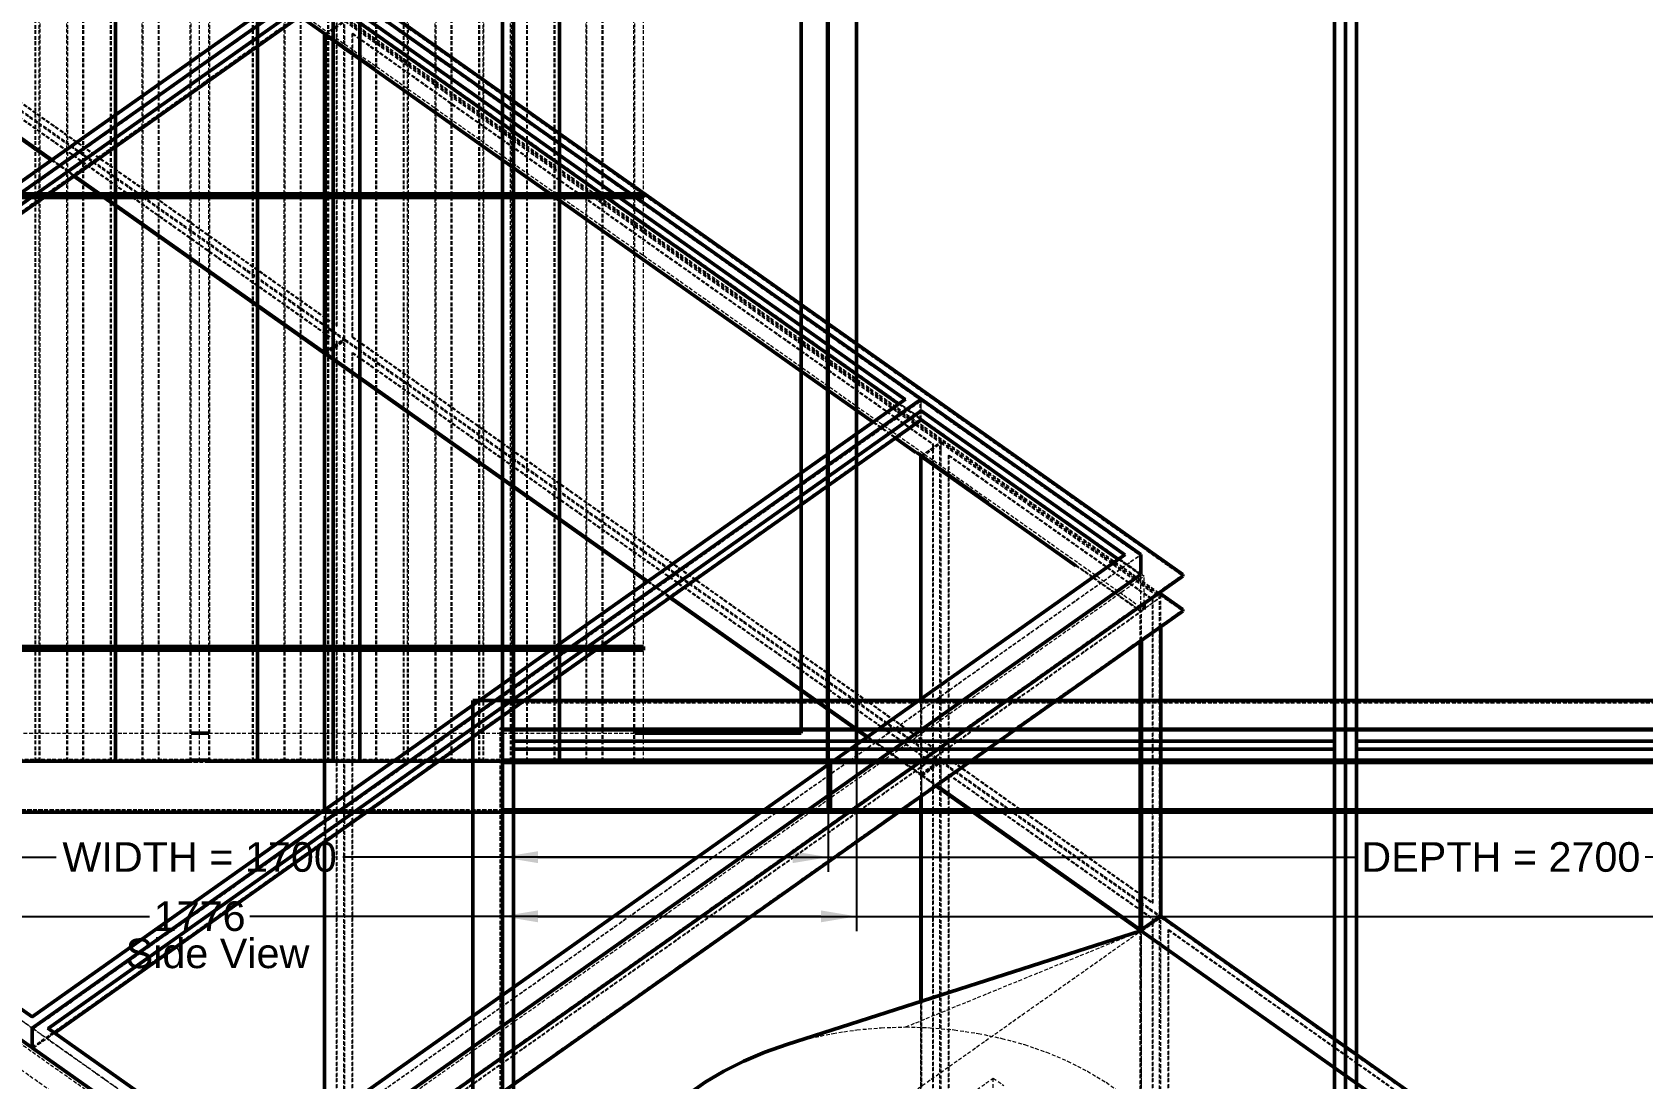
# Model space of a CAD drawing. Header units: millimetres. Extents: x -261 to 8533, y -404 to 6090.
# Drawn here: x 1407 to 3585, y 2424 to 3839 of the extents above; entities that cross this region are included whole.
import ezdxf

# ---------------------------------------------------------------- set-up
doc = ezdxf.new("R2010")
doc.units = ezdxf.units.MM
doc.linetypes.add('Hidden', pattern=[15, 5, -3, 5, -2])
for name, color, linetype, lineweight in [('Default', 7, 'Continuous', 50), ('Edges', 7, 'Hidden', 15), ('HiddenEdges', 2, 'Hidden', 15), ('HiddenSilhouettes', 2, 'Hidden', 15), ('HiddenWires', 7, 'Hidden', 15), ('Silhouettes', 7, 'Continuous', 50), ('Wires', 7, 'Hidden', 15)]:
    doc.layers.add(name, color=color, linetype=linetype, lineweight=lineweight)
doc.layers.add('Dimension', color=7, linetype='Continuous', lineweight=50, true_color=0x6495ed)
doc.styles.add('Default', font='arial.ttf')
doc.dimstyles.get("Standard").update_dxf_attribs({"dimtxt": 0.18, "dimasz": 0.18, "dimexe": 0.18, "dimexo": 0.0625, "dimgap": 0.09, "dimtad": 0, "dimtih": 1, "dimtoh": 1, "dimdec": 4, "dimzin": 0, "dimdsep": 46, "dimtxsty": 'Standard', "dimcen": 0.09, "dimadec": 0, "dimazin": 0, "dimtfac": 1, "dimtdec": 4, "dimtofl": 0, "dimtmove": 0, "dimatfit": 3, "dimfxl": 1, "dimtolj": 1, "dimtzin": 0, "dimarcsym": 0})

# ---------------------------------------------------------------- blocks, each defined once
blk = doc.blocks.new('Top')
at = {"layer": 'HiddenEdges'}
for points in [[(-1748.8, 850, 0), (-1748.8, 886.8, 0)], [(-1748.8, 886.8, 0), (-611.2, 886.8, 0)], [(-1735, 886.8, 0), (-1735, 888, 0)], [(-625, 886.8, 0), (-625, 888, 0)], [(-611.2, 850, 0), (-611.2, 886.8, 0)], [(-608.8, 850, 0), (-608.8, 886.8, 0)], [(-608.8, 886.8, 0), (528.8, 886.8, 0)], [(-595, 886.8, 0), (-595, 888, 0)], [(-1753, -853, 0), (-1753, 853, 0)], [(-1753, 853, 0), (953, 853, 0)], [(-1750, 853, 0), (1753, 853, 0)], [(-1748.8, 848.8, 0), (-611.2, 848.8, 0)], [(-1748.8, -848.8, 0), (-1748.8, 848.8, 0)], [(-611.2, -848.8, 0), (-611.2, 848.8, 0)], [(-608.8, 848.8, 0), (528.8, 848.8, 0)], [(-608.8, -848.8, 0), (-608.8, 848.8, 0)]]:
    blk.add_polyline3d(points, dxfattribs=at)
at = {"layer": 'HiddenSilhouettes'}
for points in [[(-1750, 850, 0), (-1750, 890, 0)], [(-1750, 850, 0), (-1750, 888, 0)], [(-1750, 888, 0), (-610, 888, 0)], [(-610, 850, 0), (-610, 888, 0)], [(-610, 888, 0), (530, 888, 0)], [(-1750, 851.2, 0), (-610, 851.2, 0)], [(-610, 851.2, 0), (530, 851.2, 0)]]:
    blk.add_polyline3d(points, dxfattribs=at)
at = {"layer": 'Silhouettes'}
for points in [[(-1790, 890, 0), (990, 890, 0)], [(-1790, -890, 0), (-1790, 890, 0)], [(-1750, -850, 0), (-1750, 850, 0)], [(-1750, 850, 0), (-610, 850, 0)], [(-1750, 850, 0), (895, 850, 0)], [(-610, -850, 0), (-610, 850, 0)], [(-610, 850, 0), (530, 850, 0)], [(-1735, -835, 0), (-1735, 835, 0)], [(-1735, 835, 0), (-625, 835, 0)], [(-625, -835, 0), (-625, 835, 0)], [(-595, -835, 0), (-595, 835, 0)], [(-595, 835, 0), (515, 835, 0)]]:
    blk.add_polyline3d(points, dxfattribs=at)
blk.add_polyline3d([(-1750, 890, 0)], close=True, dxfattribs=at)
blk = doc.blocks.new('Front')
at = {"layer": 'HiddenEdges'}
for points in [[(-1748.8, -1517.8, 0), (-1748.8, 869.8, 0)], [(-611.2, -1517.8, 0), (-611.2, 869.8, 0)], [(-608.8, -1517.8, 0), (-608.8, 869.8, 0)], [(-1750, -1589, 0), (-1750, -1519, 0)], [(-1748.8, -1517.8, 0), (-611.2, -1517.8, 0)], [(-608.8, -1517.8, 0), (528.8, -1517.8, 0)]]:
    blk.add_polyline3d(points, dxfattribs=at)
at = {"layer": 'HiddenSilhouettes'}
for points in [[(-1750, -1520.2, 0), (-1750, 0, 0)], [(-1750, -1520.2, 0), (-610, -1520.2, 0)], [(-610, -1520.2, 0), (-610, -1519, 0)], [(-610, -1520.2, 0), (530, -1520.2, 0)]]:
    blk.add_polyline3d(points, dxfattribs=at)
at = {"layer": 'Silhouettes'}
for points in [[(-1750, -1519, 0), (-1750, 871, 0)], [(-610, -1519, 0), (-610, 871, 0)], [(-1735, -1504, 0), (-1735, 856, 0)], [(-625, -1504, 0), (-625, 856, 0)], [(-595, -1504, 0), (-595, 856, 0)], [(-610, -1519, 0), (-610, 0, 0)], [(-1750, -1519, 0), (1790, -1519, 0)], [(-1750, -1522, 0), (-1750, -1519, 0)], [(-1750, -1522, 0), (1790, -1522, 0)], [(-1750, -1586, 0), (-1750, -1522, 0)], [(-1735, -1504, 0), (-625, -1504, 0)], [(-595, -1504, 0), (515, -1504, 0)], [(-1750, -1589, 0), (-1750, -1586, 0)], [(-1750, -1586, 0), (1790, -1586, 0)], [(-1750, -1589, 0), (1790, -1589, 0)]]:
    blk.add_polyline3d(points, dxfattribs=at)
blk = doc.blocks.new('Left')
at = {"layer": 'Edges'}
for points in [[(-215.5, -753.2, 0), (-215.5, -380.2, 0)], [(-179.5, -753.2, 0), (-179.5, -380.2, 0)], [(-77.5, -753.2, 0), (-77.5, -380.2, 0)], [(-11.5, -753.2, 0), (-11.5, -380.2, 0)], [(12.5, -753.2, 0), (12.5, -380.2, 0)], [(114.5, -753.2, 0), (114.5, -380.2, 0)], [(282.5, -753.2, 0), (282.5, -380.2, 0)], [(318.5, -753.2, 0), (318.5, -380.2, 0)], [(384.5, -753.2, 0), (384.5, -380.2, 0)], [(420.5, -753.2, 0), (420.5, -380.2, 0)], [(522.5, -753.2, 0), (522.5, -380.2, 0)], [(588.5, -753.2, 0), (588.5, -380.2, 0)], [(-215.5, -1365.2, 0), (-215.5, -758.2, 0)], [(-179.5, -1365.2, 0), (-179.5, -758.2, 0)], [(-77.5, -1365.2, 0), (-77.5, -758.2, 0)], [(-11.5, -1365.2, 0), (-11.5, -758.2, 0)], [(12.5, -1365.2, 0), (12.5, -758.2, 0)], [(114.5, -1365.2, 0), (114.5, -758.2, 0)], [(282.5, -1365.2, 0), (282.5, -758.2, 0)], [(318.5, -1365.2, 0), (318.5, -758.2, 0)], [(384.5, -1365.2, 0), (384.5, -758.2, 0)], [(420.5, -1365.2, 0), (420.5, -758.2, 0)], [(522.5, -1365.2, 0), (522.5, -758.2, 0)], [(588.5, -1365.2, 0), (588.5, -758.2, 0)], [(-215.5, -1520.2, 0), (-215.5, -1370.2, 0)], [(-179.5, -1520.2, 0), (-179.5, -1370.2, 0)], [(-77.5, -1520.2, 0), (-77.5, -1370.2, 0)], [(-11.5, -1520.2, 0), (-11.5, -1370.2, 0)], [(12.5, -1520.2, 0), (12.5, -1370.2, 0)], [(114.5, -1520.2, 0), (114.5, -1370.2, 0)], [(282.5, -1520.2, 0), (282.5, -1370.2, 0)], [(318.5, -1520.2, 0), (318.5, -1370.2, 0)], [(384.5, -1520.2, 0), (384.5, -1370.2, 0)], [(420.5, -1520.2, 0), (420.5, -1370.2, 0)], [(522.5, -1520.2, 0), (522.5, -1370.2, 0)], [(588.5, -1520.2, 0), (588.5, -1370.2, 0)]]:
    blk.add_polyline3d(points, dxfattribs=at)
at = {"layer": 'HiddenEdges'}
for points in [[(886.8, -1517.8, 0), (886.8, 869.8, 0)], [(-222.5, -1520.2, 0), (-222.5, -380.2, 0)], [(-157.7, -1520.2, 0), (-157.7, -380.2, 0)], [(-156.5, -1520.2, 0), (-156.5, -380.2, 0)], [(-120.5, -1520.2, 0), (-120.5, -380.2, 0)], [(-119.3, -1520.2, 0), (-119.3, -380.2, 0)], [(-76.3, -1520.2, 0), (-76.3, -380.2, 0)], [(-54.5, -1520.2, 0), (-54.5, -380.2, 0)], [(13.7, -1520.2, 0), (13.7, -380.2, 0)], [(136.3, -1520.2, 0), (136.3, -380.2, 0)], [(137.5, -1520.2, 0), (137.5, -380.2, 0)], [(174.7, -1520.2, 0), (174.7, -380.2, 0)], [(179.3, -1520.2, 0), (179.3, -380.2, 0)], [(239.5, -1520.2, 0), (239.5, -380.2, 0)], [(276.7, -1520.2, 0), (276.7, -380.2, 0)], [(340.3, -1520.2, 0), (340.3, -380.2, 0)], [(377.5, -1520.2, 0), (377.5, -380.2, 0)], [(383.3, -1520.2, 0), (383.3, -380.2, 0)], [(442.3, -1520.2, 0), (442.3, -380.2, 0)], [(443.5, -1520.2, 0), (443.5, -380.2, 0)], [(479.5, -1520.2, 0), (479.5, -380.2, 0)], [(523.7, -1520.2, 0), (523.7, -380.2, 0)], [(-215.5, -758.2, 0), (-215.5, -753.2, 0)], [(-179.5, -758.2, 0), (-179.5, -753.2, 0)], [(-77.5, -758.2, 0), (-77.5, -753.2, 0)], [(-11.5, -758.2, 0), (-11.5, -753.2, 0)], [(12.5, -758.2, 0), (12.5, -753.2, 0)], [(114.5, -758.2, 0), (114.5, -753.2, 0)], [(282.5, -758.2, 0), (282.5, -753.2, 0)], [(318.5, -758.2, 0), (318.5, -753.2, 0)], [(384.5, -758.2, 0), (384.5, -753.2, 0)], [(420.5, -758.2, 0), (420.5, -753.2, 0)], [(522.5, -758.2, 0), (522.5, -753.2, 0)], [(588.5, -758.2, 0), (588.5, -753.2, 0)], [(-215.5, -1370.2, 0), (-215.5, -1365.2, 0)], [(-179.5, -1370.2, 0), (-179.5, -1365.2, 0)], [(-77.5, -1370.2, 0), (-77.5, -1365.2, 0)], [(-11.5, -1370.2, 0), (-11.5, -1365.2, 0)], [(12.5, -1370.2, 0), (12.5, -1365.2, 0)], [(114.5, -1370.2, 0), (114.5, -1365.2, 0)], [(282.5, -1370.2, 0), (282.5, -1365.2, 0)], [(318.5, -1370.2, 0), (318.5, -1365.2, 0)], [(384.5, -1370.2, 0), (384.5, -1365.2, 0)], [(420.5, -1370.2, 0), (420.5, -1365.2, 0)], [(522.5, -1370.2, 0), (522.5, -1365.2, 0)], [(588.5, -1370.2, 0), (588.5, -1365.2, 0)], [(890, -1519, 0), (-890, -1519, 0)], [(890, -1522, 0), (-890, -1522, 0)], [(853, -1522, 0), (-853, -1522, 0)], [(848.8, -1517.8, 0), (-288.8, -1517.8, 0)], [(886.8, -1517.8, 0), (850, -1517.8, 0)], [(888, -1504, 0), (886.8, -1504, 0)], [(890, -1586, 0), (-890, -1586, 0)], [(890, -1589, 0), (-890, -1589, 0)], [(853, -1586, 0), (-853, -1586, 0)]]:
    blk.add_polyline3d(points, dxfattribs=at)
at = {"layer": 'HiddenSilhouettes'}
for points in [[(-221.3, -1520.2, 0), (-221.3, -380.2, 0)], [(-216.7, -1520.2, 0), (-216.7, -380.2, 0)], [(-178.3, -1520.2, 0), (-178.3, -380.2, 0)], [(-114.7, -1520.2, 0), (-114.7, -380.2, 0)], [(-55.7, -1520.2, 0), (-55.7, -380.2, 0)], [(-12.7, -1520.2, 0), (-12.7, -380.2, 0)], [(71.5, -1520.2, 0), (71.5, -380.2, 0)], [(72.7, -1520.2, 0), (72.7, -380.2, 0)], [(77.3, -1520.2, 0), (77.3, -380.2, 0)], [(115.7, -1520.2, 0), (115.7, -380.2, 0)], [(173.5, -1520.2, 0), (173.5, -380.2, 0)], [(217.7, -1520.2, 0), (217.7, -380.2, 0)], [(238.3, -1520.2, 0), (238.3, -380.2, 0)], [(275.5, -1520.2, 0), (275.5, -380.2, 0)], [(281.3, -1520.2, 0), (281.3, -380.2, 0)], [(319.7, -1520.2, 0), (319.7, -380.2, 0)], [(341.5, -1520.2, 0), (341.5, -380.2, 0)], [(378.7, -1520.2, 0), (378.7, -380.2, 0)], [(421.7, -1520.2, 0), (421.7, -380.2, 0)], [(480.7, -1520.2, 0), (480.7, -380.2, 0)], [(485.3, -1520.2, 0), (485.3, -380.2, 0)], [(544.3, -1520.2, 0), (544.3, -380.2, 0)], [(545.5, -1520.2, 0), (545.5, -380.2, 0)], [(587.3, -1520.2, 0), (587.3, -380.2, 0)], [(-113.5, -758.2, 0), (-113.5, -753.2, 0)], [(78.5, -758.2, 0), (78.5, -753.2, 0)], [(180.5, -758.2, 0), (180.5, -753.2, 0)], [(216.5, -758.2, 0), (216.5, -753.2, 0)], [(486.5, -758.2, 0), (486.5, -753.2, 0)], [(-113.5, -1370.2, 0), (-113.5, -1365.2, 0)], [(-25, -1370.2, 0), (-25, -1365.2, 0)], [(-15, -1370.2, 0), (-15, -1365.2, 0)], [(15, -1370.2, 0), (15, -1365.2, 0)], [(25, -1370.2, 0), (25, -1365.2, 0)], [(78.5, -1370.2, 0), (78.5, -1365.2, 0)], [(180.5, -1370.2, 0), (180.5, -1365.2, 0)], [(216.5, -1370.2, 0), (216.5, -1365.2, 0)], [(486.5, -1370.2, 0), (486.5, -1365.2, 0)], [(575, -1370.2, 0), (575, -1365.2, 0)], [(585, -1370.2, 0), (585, -1365.2, 0)], [(-253.2, -1482.2, 0), (-11.5, -1482.2, 0)], [(12.5, -1482.2, 0), (588.5, -1482.2, 0)], [(-587.5, -1519, 0), (-11.5, -1519, 0)], [(-222.5, -1520.2, 0), (-156.5, -1520.2, 0)], [(-221.3, -1520.2, 0), (-215.5, -1520.2, 0)], [(-179.5, -1520.2, 0), (-157.7, -1520.2, 0)], [(-120.5, -1520.2, 0), (-54.5, -1520.2, 0)], [(-119.3, -1520.2, 0), (-113.5, -1520.2, 0)], [(-77.5, -1520.2, 0), (-55.7, -1520.2, 0)], [(12.5, -1519, 0), (588.5, -1519, 0)], [(71.5, -1520.2, 0), (137.5, -1520.2, 0)], [(72.7, -1520.2, 0), (78.5, -1520.2, 0)], [(114.5, -1520.2, 0), (136.3, -1520.2, 0)], [(173.5, -1520.2, 0), (222.5, -1520.2, 0)], [(174.7, -1520.2, 0), (180.5, -1520.2, 0)], [(216.5, -1520.2, 0), (222.5, -1520.2, 0)], [(275.5, -1520.2, 0), (333.7, -1520.2, 0)], [(276.7, -1520.2, 0), (282.5, -1520.2, 0)], [(318.5, -1520.2, 0), (333.7, -1520.2, 0)], [(377.5, -1520.2, 0), (443.5, -1520.2, 0)], [(378.7, -1520.2, 0), (384.5, -1520.2, 0)], [(420.5, -1520.2, 0), (442.3, -1520.2, 0)], [(479.5, -1520.2, 0), (545.5, -1520.2, 0)], [(480.7, -1520.2, 0), (486.5, -1520.2, 0)], [(522.5, -1520.2, 0), (544.3, -1520.2, 0)], [(848.8, -1519, 0), (850, -1519, 0)]]:
    blk.add_polyline3d(points, dxfattribs=at)
at = {"layer": 'HiddenWires'}
for points in [[(-587.5, -1520.2, 0), (-11.5, -1520.2, 0)], [(12.5, -1520.2, 0), (588.5, -1520.2, 0)]]:
    blk.add_polyline3d(points, dxfattribs=at)
at = {"layer": 'Silhouettes'}
for points in [[(888, -1519, 0), (888, 871, 0)], [(848.8, -1520.2, 0), (848.8, 869.8, 0)], [(813.2, -1482.2, 0), (813.2, 834.2, 0)], [(850, -1191.8, 0), (850, 0, 0)], [(-113.5, -753.2, 0), (-113.5, -380.2, 0)], [(78.5, -753.2, 0), (78.5, -380.2, 0)], [(180.5, -753.2, 0), (180.5, -380.2, 0)], [(216.5, -753.2, 0), (216.5, -380.2, 0)], [(486.5, -753.2, 0), (486.5, -380.2, 0)], [(-600, -753.2, 0), (0, -753.2, 0)], [(-600, -758.2, 0), (0, -758.2, 0)], [(-113.5, -1365.2, 0), (-113.5, -758.2, 0)], [(0, -753.2, 0), (600, -753.2, 0)], [(0, -758.2, 0), (0, -753.2, 0)], [(0, -758.2, 0), (600, -758.2, 0)], [(78.5, -1365.2, 0), (78.5, -758.2, 0)], [(180.5, -1365.2, 0), (180.5, -758.2, 0)], [(216.5, -1365.2, 0), (216.5, -758.2, 0)], [(486.5, -1365.2, 0), (486.5, -758.2, 0)], [(600, -758.2, 0), (600, -753.2, 0)], [(850, -1520.2, 0), (850, -1191.8, 0)], [(-600, -1365.2, 0), (0, -1365.2, 0)], [(-600, -1370.2, 0), (0, -1370.2, 0)], [(-113.5, -1520.2, 0), (-113.5, -1370.2, 0)], [(0, -1365.2, 0), (600, -1365.2, 0)], [(0, -1370.2, 0), (0, -1365.2, 0)], [(0, -1370.2, 0), (600, -1370.2, 0)], [(78.5, -1520.2, 0), (78.5, -1370.2, 0)], [(180.5, -1520.2, 0), (180.5, -1370.2, 0)], [(216.5, -1520.2, 0), (216.5, -1370.2, 0)], [(486.5, -1520.2, 0), (486.5, -1370.2, 0)], [(600, -1370.2, 0), (600, -1365.2, 0)], [(-11.5, -1482.2, 0), (12.5, -1482.2, 0)], [(588.5, -1482.2, 0), (813.2, -1482.2, 0)], [(-281.5, -1520.2, 0), (-215.5, -1520.2, 0)], [(-215.5, -1520.2, 0), (-179.5, -1520.2, 0)], [(-179.5, -1520.2, 0), (-113.5, -1520.2, 0)], [(-113.5, -1520.2, 0), (-77.5, -1520.2, 0)], [(-77.5, -1520.2, 0), (-11.5, -1520.2, 0)], [(-11.5, -1519, 0), (12.5, -1519, 0)], [(12.5, -1520.2, 0), (78.5, -1520.2, 0)], [(78.5, -1520.2, 0), (114.5, -1520.2, 0)], [(114.5, -1520.2, 0), (180.5, -1520.2, 0)], [(180.5, -1520.2, 0), (216.5, -1520.2, 0)], [(216.5, -1520.2, 0), (282.5, -1520.2, 0)], [(282.5, -1520.2, 0), (318.5, -1520.2, 0)], [(318.5, -1520.2, 0), (384.5, -1520.2, 0)], [(384.5, -1520.2, 0), (420.5, -1520.2, 0)], [(420.5, -1520.2, 0), (486.5, -1520.2, 0)], [(486.5, -1520.2, 0), (522.5, -1520.2, 0)], [(522.5, -1520.2, 0), (588.5, -1520.2, 0)], [(588.5, -1519, 0), (848.8, -1519, 0)], [(848.8, -1520.2, 0), (850, -1520.2, 0)], [(850, -1519, 0), (890, -1519, 0)], [(850, -1589, 0), (850, -1519, 0)], [(853, -1586, 0), (853, -1522, 0)], [(853, -1522, 0), (890, -1522, 0)], [(890, -1522, 0), (890, -1519, 0)], [(-850, -1589, 0), (850, -1589, 0)], [(850, -1589, 0), (890, -1589, 0)], [(853, -1586, 0), (890, -1586, 0)], [(890, -1589, 0), (890, -1586, 0)]]:
    blk.add_polyline3d(points, dxfattribs=at)
for points in [[(-25, -1365.2, 0)], [(-15, -1365.2, 0)], [(15, -1365.2, 0)], [(25, -1365.2, 0)], [(575, -1365.2, 0)], [(585, -1365.2, 0)]]:
    blk.add_polyline3d(points, close=True, dxfattribs=at)
at = {"layer": 'Wires'}
for points in [[(0, -1520.2, 0), (0, -380.2, 0)], [(600, -1520.2, 0), (600, -380.2, 0)], [(-11.5, -1520.2, 0), (0, -1520.2, 0)], [(0, -1520.2, 0), (12.5, -1520.2, 0)], [(588.5, -1520.2, 0), (600, -1520.2, 0)]]:
    blk.add_polyline3d(points, dxfattribs=at)
blk = doc.blocks.new('Isometric')
at = {"layer": 'Edges'}
for points in [[(-1011.2, 1017), (169.7, 1852)], [(169.7, 1852), (954.6, 1297)], [(135, 1814.4), (169.7, 1789.8)], [(135.6, 1814.8), (169.7, 1790.7)], [(169.7, 1790.7), (911.2, 1266.3)], [(170.6, 1359.6), (170.6, 1789.2)], [(-1895, 1560.2), (70.7, 170.2)], [(169.7, 742), (169.7, 1359.3)], [(170.6, 742.6), (170.6, 1357.9)], [(975.8, 1281.2), (975.8, 1282)], [(975.8, 1282), (1251.6, 1087)], [(975.8, 1269), (975.8, 1281.2)], [(941.7, 1244.8), (975.8, 1220.7)], [(968.4, 1225.1), (975.8, 1219.8)], [(975.8, 892), (975.8, 1220.7)], [(975.8, 1219.8), (1066, 1156.1)], [(976.7, 892.6), (976.7, 1219.2)], [(70.7, 170.2), (1329.4, 1060.2)], [(637.3, 1029.6), (903.8, 841.1)], [(70.7, 159.8), (1277, 1012.8)], [(70.7, 122.8), (1329.4, 1012.8)], [(1272.8, 579.3), (1272.8, 970.7)], [(975.8, 892), (975.8, 918.8)], [(996.7, 775.4), (1271.9, 580.8)], [(976.7, 483.3), (976.7, 761.3)], [(169.7, 322), (169.7, 699)], [(170.6, 322.6), (170.6, 699.6)], [(1272.8, 578.5), (1272.8, 612.5)], [(1272.8, 578.5), (1272.8, 579.3)], [(1272.8, 579.3), (1838.5, 179.3)], [(1272.8, 578.5), (1302.8, 557.2)], [(793.9, 424.6), (824.7, 433.1), (856.4, 439.8), (888.8, 444.6), (921.6, 447.5), (954.6, 448.5)], [(954.6, 448.5), (987.6, 447.5), (1020.4, 444.6), (1052.8, 439.8), (1084.5, 433.1), (1115.3, 424.6), (1145, 414.4), (1173.4, 402.4), (1200.3, 388.8), (1225.5, 373.7), (1248.9, 357.2), (1270.3, 339.3), (1289.5, 320.3), (1306.4, 300.2), (1320.9, 279.2), (1332.9, 257.4), (1342.4, 235), (1349.1, 212.2), (1353.2, 189), (1354.6, 165.6)]]:
    blk.add_lwpolyline(points, dxfattribs=at)
for points in [[(-635.5, 1929.6, 0), (-199.3, 1621.1, 0)], [(169.7, 1790.7, 0), (169.7, 1790.7, 0)], [(169.7, 1789.8, 0), (236.9, 1742.3, 0)], [(-168.8, 1599.6, 0), (168.9, 1360.8, 0)], [(169.7, 1358.5, 0), (236.9, 1311, 0)], [(170.6, 1359.6, 0), (606.8, 1051.1, 0)], [(-205.1, 447, 0), (975.8, 1282, 0)], [(975.8, 1220.7, 0), (975.8, 1220.7, 0)], [(975.8, 1220.7, 0), (1208.2, 1056.3, 0)], [(70.7, 237, 0), (1272.8, 1087, 0)], [(1184.9, 1071.9, 0), (1207.6, 1055.9, 0)], [(-1032.4, 1017, 0), (-226.3, 447, 0)], [(954.6, 448.5, 0), (1272.8, 578.5, 0)], [(-226.3, 447, 0), (70.7, 237, 0)]]:
    blk.add_polyline3d(points, dxfattribs=at)
at = {"layer": 'HiddenEdges'}
for points in [[(-636.4, 2448), (1329.4, 1058)], [(-636.4, 2410.2), (1272.8, 1060.2)], [(-636.4, 2400.7), (1329.4, 1010.7)], [(-609.5, 1948), (194.9, 1379.2)], [(-599.8, 1950.8), (185.1, 1395.8)], [(-598.9, 1930.2), (186, 1375.2)], [(-1032.4, 1017.4), (168, 1866.2)], [(169.7, 1840.2), (975.8, 1270.2)], [(168.9, 1790.4), (194.9, 1808.8)], [(196.6, 1378.3), (196.6, 1809.7)], [(196.6, 1378), (196.6, 1807.6)], [(186, 1396.4), (186, 1806.6)], [(206.3, 1380.8), (206.3, 1791)], [(207.2, 1791.6), (992.1, 1236.6)], [(-199.3, 1621.1), (-168.8, 1599.6)], [(168.9, 1359.1), (194.9, 1377.5)], [(185.1, 1374.6), (186, 1375.2)], [(186, -293.6), (186, 1375.2)], [(196.6, -311.7), (196.6, 1378.3)], [(196.6, 1378), (1001, 809.2)], [(196.6, -312), (196.6, 1376.3)], [(206.3, 1380.8), (207.2, 1381.4)], [(169.7, 1358.5), (170.6, 1359.1)], [(170.6, -330.9), (170.6, 1359.1)], [(170.6, 1359.1), (976.7, 789.1)], [(206.3, -309.2), (206.3, 1359.6)], [(207.2, 1360.2), (992.1, 805.2)], [(-226.3, 447.4), (974.1, 1296.2)], [(975.8, 1270.2), (975.8, 1297)], [(975.8, 1281.2), (975.8, 1295)], [(911.2, 1266.3), (941.7, 1244.8)], [(975, 1220.4), (1001, 1238.8)], [(975.8, 1220.7), (1002.7, 1239.7)], [(992.1, 826.4), (992.1, 1236.6)], [(1012.4, 810.8), (1012.4, 1221)], [(1013.3, 1221.6), (1289.1, 1026.6)], [(606.8, 1051.1), (637.3, 1029.6)], [(1208.2, 1056.3), (1272.8, 1010.7)], [(1271.9, 1010.4), (1298, 1028.8)], [(1289.1, 616.4), (1289.1, 1026.6)], [(-1030.7, 1016.2), (-226.3, 447.4)], [(-1011.2, 1016.2), (-226.3, 461.2)], [(1272.8, 1009.8), (1273.6, 1010.4)], [(976.7, 789.6), (976.7, 892.6)], [(903.8, 841.1), (975, 790.8)], [(1002.7, 808.3), (1299.7, 598.3)], [(1002.7, 808), (1298, 599.2)], [(1012.4, 810.8), (1013.3, 811.4)], [(976.7, 789.6), (996.7, 775.4)], [(976.7, -900.9), (976.7, 789.1)], [(992.1, -863.6), (992.1, 805.2)], [(1012.4, -879.2), (1012.4, 789.6)], [(169.7, 699), (169.7, 742)], [(1289.1, -1073.6), (1289.1, 595.2)], [(1299.7, -1092), (1299.7, 596.3)], [(70.7, -271.5), (1272.8, 578.5)], [(1272.8, 578.5), (1273.6, 579.1)], [(1272.8, 459.4), (1272.8, 578.5)], [(1273.6, -1110.9), (1273.6, 579.1)], [(1273.6, -257.7), (1273.6, 577.9)], [(1309.4, -1089.2), (1309.4, 579.6)], [(976.7, -900.4), (976.7, 483.3)], [(-226.3, 461.2), (-226.3, 462)], [(-226.3, 421.4), (-226.3, 447.4)], [(-224.6, 446.2), (70.7, 237.4)], [(-224.6, 420.2), (70.7, 211.4)], [(1073, 306.3), (1073, 379.4)]]:
    blk.add_lwpolyline(points, dxfattribs=at)
for points in [[(-636.4, 2411, 0), (1277, 1058, 0)], [(-609.5, 1948.3, 0), (196.6, 1378.3, 0)], [(-1032.4, 1031.2, 0), (148.5, 1866.2, 0)], [(-1032.4, 991.4, 0), (168, 1840.2, 0)], [(-1032.4, 990.2, 0), (169.7, 1840.2, 0)], [(169.7, 1790.7, 0), (196.6, 1809.7, 0)], [(170.6, 1359.1, 0), (170.6, 1790.4, 0)], [(170.6, 1359.6, 0), (196.6, 1378, 0)], [(196.6, 1378.3, 0), (1002.7, 808.3, 0)], [(206.3, 1380.8, 0), (991.2, 825.8, 0)], [(-226.3, 461.2, 0), (954.6, 1296.2, 0)], [(-226.3, 421.4, 0), (974.1, 1270.2, 0)], [(975.8, 1270.2, 0), (1272.8, 1060.2, 0)], [(976.7, 789.1, 0), (976.7, 1220.4, 0)], [(991.2, 1236, 0), (992.1, 1236.6, 0)], [(1002.7, 808, 0), (1002.7, 1237.6, 0)], [(70.7, 251.2, 0), (1251.6, 1086.2, 0)], [(70.7, 237.4, 0), (1271.1, 1086.2, 0)], [(70.7, 211.4, 0), (1271.1, 1060.2, 0)], [(1207.6, 1055.9, 0), (1272.8, 1009.8, 0)], [(1272.8, 1010.7, 0), (1299.7, 1029.7, 0)], [(1288.2, 1026, 0), (1289.1, 1026.6, 0)], [(70.7, 160.7, 0), (1272.8, 1010.7, 0)], [(1272.8, 970.7, 0), (1272.8, 1010.7, 0)], [(-1030.7, 990.2, 0), (-226.3, 421.4, 0)], [(975.8, 788.5, 0), (975.8, 892, 0)], [(975.8, 789.3, 0), (975.8, 892, 0)], [(947.5, 808.5, 0), (975.8, 788.5, 0)], [(975, 789.1, 0), (1001, 807.5, 0)], [(975.8, 789.3, 0), (1002.7, 808.3, 0)], [(976.7, 789.6, 0), (1002.7, 808, 0)], [(1002.7, -882, 0), (1002.7, 806.3, 0)], [(1012.4, 810.8, 0), (1288.2, 615.8, 0)], [(976.7, 789.1, 0), (1273.6, 579.1, 0)], [(976.7, 761.3, 0), (976.7, 787.9, 0)], [(991.2, 804.6, 0), (992.1, 805.2, 0)], [(1013.3, 790.2, 0), (1289.1, 595.2, 0)], [(170.6, 699.6, 0), (170.6, 742.6, 0)], [(1271.9, 579.1, 0), (1298, 597.5, 0)], [(1288.2, 594.6, 0), (1289.1, 595.2, 0)], [(1310.3, 580.2, 0), (1854.7, 195.2, 0)], [(-205.1, 446.2, 0), (70.7, 251.2, 0)]]:
    blk.add_polyline3d(points, dxfattribs=at)
at = {"layer": 'HiddenSilhouettes'}
for points in [[(-636.4, 2365.8), (1277, 1012.8)], [(-635.5, 1929.1), (170.6, 1359.1)], [(-599.8, 1929.6), (185.1, 1374.6)], [(169.7, 1865), (974.1, 1296.2)], [(171.2, 1789.6), (196.6, 1807.6)], [(194.9, 1379.2), (194.9, 1808.8)], [(196.6, 1807.6), (1001, 1238.8)], [(169.7, 1789.8), (170.6, 1790.4)], [(170.6, 1790.4), (976.7, 1220.4)], [(185.1, 1395.8), (185.1, 1806)], [(206.3, 1791), (207.2, 1791.6)], [(-200.5, 1620.3), (-170, 1598.7)], [(-199.9, 1620.7), (-169.4, 1599.1)], [(-1842.7, 1558), (70.7, 205)], [(185.1, 1395.8), (186, 1396.4)], [(185.1, -294.2), (185.1, 1374.6)], [(196.6, 1376.3), (1001, 807.5)], [(206.3, 1359.6), (207.2, 1360.2)], [(207.2, -308.6), (207.2, 1360.2)], [(945.4, 1290.5), (974.1, 1270.2)], [(954, 1296.6), (954.6, 1296.2)], [(954.6, 1296.2), (954.6, 1297)], [(974.1, 1270.2), (974.1, 1296.2)], [(975.8, 1295), (1271.1, 1086.2)], [(910.6, 1265.9), (941.1, 1244.4)], [(975.8, 1219.8), (976.7, 1220.4)], [(976.7, 1220.4), (1273.6, 1010.4)], [(991.2, 825.8), (991.2, 1236)], [(1001, 809.2), (1001, 1238.8)], [(1002.7, 1237.6), (1298, 1028.8)], [(1012.4, 1221), (1013.3, 1221.6)], [(1012.4, 1221), (1288.2, 1026)], [(1013.3, 811.4), (1013.3, 1221.6)], [(1242.3, 1080.5), (1271.1, 1060.2)], [(1251, 1086.6), (1251.6, 1086.2)], [(1251.6, 1086.2), (1251.6, 1087)], [(1271.1, 1060.2), (1271.1, 1086.2)], [(70.7, 205), (1277, 1058)], [(605.6, 1050.3), (636.1, 1028.7)], [(606.2, 1050.7), (636.7, 1029.1)], [(1272.8, 1010.7), (1272.8, 1060.2)], [(1277, 1021), (1277, 1058)], [(1299.7, 989.7), (1299.7, 1029.7)], [(1271.9, 970.1), (1271.9, 1010.4)], [(1273.6, 971.3), (1273.6, 1010.4)], [(902.6, 840.3), (947.5, 808.5)], [(903.2, 840.7), (975.8, 789.3)], [(975, 790.8), (1001, 809.2)], [(976.7, 787.9), (1002.7, 806.3)], [(991.2, 825.8), (992.1, 826.4)], [(1001, -880.8), (1001, 807.5)], [(1002.7, 765.7), (1002.7, 808.3)], [(1013.3, 811.4), (1289.1, 616.4)], [(975.8, 789.3), (996.1, 775)], [(975.8, 788.5), (995.5, 774.6)], [(991.2, -864.2), (991.2, 804.6)], [(1012.4, 789.6), (1288.2, 594.6)], [(1013.3, -878.6), (1013.3, 790.2)], [(1288.2, -1074.2), (1288.2, 594.6)], [(1298, -1090.8), (1298, 597.5)], [(1299.7, 459.4), (1299.7, 598.3)], [(1271.9, -258.9), (1271.9, 578.2)], [(1273.6, 579.1), (1273.6, 579.9)], [(1273.6, 579.1), (1839.3, 179.1)], [(1310.3, -1088.6), (1310.3, 580.2)], [(975, -899.2), (975, 482.8)], [(975.8, -459.4), (975.8, 483.1)], [(-224.6, 420.2), (-224.6, 446.2)], [(-224.6, 420.2), (-195.8, 440.5)], [(-205.1, 446.2), (-205.1, 447)], [(-205.1, 446.2), (-204.5, 446.6)], [(1026.4, 346.4), (1073, 379.4)], [(1073, 379.4), (1087.2, 369.4)]]:
    blk.add_lwpolyline(points, dxfattribs=at)
for points in [[(-636.4, 2402.8, 0), (1297.4, 1035.4, 0)], [(-635.5, 2360.4, 0), (170.6, 1790.4, 0)], [(-609.5, 1946.3, 0), (194.9, 1377.5, 0)], [(-598.9, 1951.4, 0), (186, 1396.4, 0)], [(-1030.7, 1016.2, 0), (169.7, 1865, 0)], [(196.6, 1809.7, 0), (1002.7, 1239.7, 0)], [(206.3, 1791, 0), (991.2, 1236, 0)], [(207.2, 1381.4, 0), (207.2, 1791.6, 0)], [(168.9, 1360.8, 0), (194.9, 1379.2, 0)], [(169.7, 1359.3, 0), (196.6, 1378.3, 0)], [(170.6, 1357.9, 0), (196.6, 1376.3, 0)], [(194.9, -310.8, 0), (194.9, 1377.5, 0)], [(207.2, 1381.4, 0), (992.1, 826.4, 0)], [(206.3, 1359.6, 0), (991.2, 804.6, 0)], [(-224.6, 446.2, 0), (975.8, 1295, 0)], [(-226.3, 420.2, 0), (975.8, 1270.2, 0)], [(976.7, 1219.2, 0), (1002.7, 1237.6, 0)], [(1002.7, 1225.1, 0), (1002.7, 1239.7, 0)], [(1002.7, 1239.7, 0), (1299.7, 1029.7, 0)], [(1288.2, 615.8, 0), (1288.2, 1026, 0)], [(1298, 599.2, 0), (1298, 1028.8, 0)], [(975, 790.8, 0), (975, 891.4, 0)], [(1002.7, 806.3, 0), (1298, 597.5, 0)], [(975, 760.1, 0), (975, 789.1, 0)], [(975.8, 760.7, 0), (975.8, 789.3, 0)], [(975.8, 788.5, 0), (976.7, 789.1, 0)], [(976.7, 787.9, 0), (995.5, 774.6, 0)], [(1012.4, 789.6, 0), (1013.3, 790.2, 0)], [(168.9, 698.4, 0), (168.9, 741.4, 0)], [(1288.2, 615.8, 0), (1289.1, 616.4, 0)], [(1271.9, 580.8, 0), (1298, 599.2, 0)], [(1274.2, 578.3, 0), (1299.7, 596.3, 0)], [(1299.7, 596.3, 0), (1863.7, 197.5, 0)], [(1309.4, 579.6, 0), (1310.3, 580.2, 0)], [(1309.4, 579.6, 0), (1853.9, 194.6, 0)], [(1272.8, -258.3, 0), (1272.8, 459.4, 0)]]:
    blk.add_polyline3d(points, dxfattribs=at)
at = {"layer": 'Silhouettes'}
for points in [[(-636.4, 2450.2), (1329.4, 1060.2)], [(-1032.4, 1032), (148.5, 1867)], [(-1010.6, 1016.6), (169.7, 1851.2)], [(169.7, 1867), (975.8, 1297)], [(169.7, 1851.2), (954, 1296.6)], [(135.6, 1814.8), (236.9, 1743.2)], [(168.9, 1360.8), (168.9, 1790.4)], [(169.7, 1359.3), (169.7, 1790.7)], [(170.6, 1789.2), (171.2, 1789.6)], [(-170, 1598.7), (169.7, 1358.5)], [(-169.4, 1599.1), (169.7, 1359.3)], [(169.7, 1358.5), (169.7, 1378.2)], [(168.9, 741.4), (168.9, 1359.1)], [(169.7, 1359.3), (606.2, 1050.7)], [(170.6, 1357.9), (605.6, 1050.3)], [(-226.3, 462), (954.6, 1297)], [(975.8, 1297), (1272.8, 1087)], [(975.8, 1281.2), (1251, 1086.6)], [(975.8, 1269), (1242.3, 1080.5)], [(941.1, 1244.4), (968.4, 1225.1)], [(969.6, 1225.1), (1066, 1156.9)], [(975, 891.4), (975, 1220.4)], [(976.7, 1219.2), (1184.9, 1071.9)], [(70.7, 252), (1251.6, 1087)], [(70.7, 210.2), (1272.8, 1060.2)], [(70.7, 168), (1329.4, 1058)], [(1329.4, 1058), (1329.4, 1060.2)], [(636.1, 1028.7), (902.6, 840.3)], [(636.7, 1029.1), (903.2, 840.7)], [(1297.4, 1035.4), (1329.4, 1012.8)], [(-1011.2, 1017), (-226.3, 462)], [(70.7, 120.7), (1329.4, 1010.7)], [(1277, 1012.8), (1277, 1021)], [(1329.4, 1010.7), (1329.4, 1012.8)], [(1299.7, 598.3), (1299.7, 989.7)], [(995.5, 774.6), (1008.1, 765.7)], [(996.1, 775), (1272.8, 579.3)], [(975, 482.8), (975, 760.1)], [(1299.7, 598.3), (1865.3, 198.3)], [(793.9, 424.6), (1272.8, 578.5)], [(1271.9, 578.2), (1271.9, 579.1)], [(-226.3, 420.2), (-118.4, 343.9)], [(619.7, 320.3), (638.9, 339.3), (660.3, 357.2), (683.7, 373.7), (708.9, 388.8), (735.8, 402.4), (764.2, 414.4), (793.9, 424.6)]]:
    blk.add_lwpolyline(points, dxfattribs=at)
for points in [[(-636.4, 1929.3, 0), (-199.9, 1620.7, 0)], [(-636.4, 1928.5, 0), (-200.5, 1620.3, 0)], [(-1032.4, 1017, 0), (169.7, 1867, 0)], [(-1001.9, 1010.5, 0), (169.7, 1839, 0)], [(169.7, 1839, 0), (945.4, 1290.5, 0)], [(170.6, 1789.2, 0), (910.6, 1265.9, 0)], [(-1838.5, 1560.2, 0), (-65.2, 306.3, 0)], [(-226.3, 447, 0), (975.8, 1297, 0)], [(-204.5, 446.6, 0), (975.8, 1281.2, 0)], [(-195.8, 440.5, 0), (975.8, 1269, 0)], [(1272.8, 1060.2, 0), (1272.8, 1087, 0)], [(1271.9, 580.8, 0), (1271.9, 970.1, 0)], [(1273.6, 579.9, 0), (1273.6, 971.3, 0)], [(995.5, 774.6, 0), (1272.8, 578.5, 0)], [(975.8, 483.1, 0), (975.8, 760.7, 0)], [(168.9, 321.4, 0), (168.9, 698.4, 0)], [(1272.8, 579.3, 0), (1299.7, 598.3, 0)], [(1273.6, 577.9, 0), (1274.2, 578.3, 0)], [(1273.6, 577.9, 0), (1776.6, 222.2, 0)], [(-226.3, 420.2, 0), (-226.3, 447, 0)], [(-205.1, 447, 0), (70.7, 252, 0)]]:
    blk.add_polyline3d(points, dxfattribs=at)
blk = doc.blocks.new('*D9')
at = {"layer": 'Defpoints', "color": 0}
for p in [(2043, 2874), (4743, 2874), (4743, 2724)]:
    blk.add_point(p, dxfattribs=at)
at = {"layer": 'Dimension', "color": 0, "lineweight": -2}
for p, q in [((2043, 2864), (2043, 2704)), ((4743, 2864), (4743, 2704)), ((2091, 2724), (3197.8, 2724)), ((4695, 2724), (3588.2, 2724))]:
    blk.add_line(p, q, dxfattribs=at)
at = {"layer": 'Dimension', "color": 0}
for points in [[(2091, 2732), (2091, 2716), (2043, 2724)], [(4695, 2716), (4695, 2732), (4743, 2724)]]:
    blk.add_solid(points, dxfattribs=at)
at = {"layer": 'Dimension', "color": 0, "insert": (3393, 2724), "char_height": 40, "attachment_point": 5, "style": 'Default'}
blk.add_mtext('\\A1;DEPTH = 2700', dxfattribs=at)
blk = doc.blocks.new('*D11')
at = {"layer": 'Defpoints', "color": 0}
for p in [(2043, 2874), (5543, 2874), (5543, 2644)]:
    blk.add_point(p, dxfattribs=at)
at = {"layer": 'Dimension', "color": 0, "lineweight": -2}
for p, q in [((2043, 2864), (2043, 2624)), ((5543, 2864), (5543, 2624)), ((2091, 2644), (3723.4, 2644)), ((5495, 2644), (3862.6, 2644))]:
    blk.add_line(p, q, dxfattribs=at)
at = {"layer": 'Dimension', "color": 0}
for points in [[(2091, 2652), (2091, 2636), (2043, 2644)], [(5495, 2636), (5495, 2652), (5543, 2644)]]:
    blk.add_solid(points, dxfattribs=at)
at = {"layer": 'Dimension', "color": 0, "insert": (3793, 2644), "char_height": 40, "attachment_point": 5, "style": 'Default'}
blk.add_mtext('\\A1;3500', dxfattribs=at)
blk = doc.blocks.new('*D13')
at = {"layer": 'Defpoints', "color": 0}
for p in [(783.7, 2874), (2483.7, 2874), (2483.7, 2724)]:
    blk.add_point(p, dxfattribs=at)
at = {"layer": 'Dimension', "color": 0, "lineweight": -2}
for p, q in [((783.7, 2864), (783.7, 2704)), ((2483.7, 2864), (2483.7, 2704)), ((831.7, 2724), (1439.8, 2724)), ((2435.7, 2724), (1827.5, 2724))]:
    blk.add_line(p, q, dxfattribs=at)
at = {"layer": 'Dimension', "color": 0}
for points in [[(831.7, 2732), (831.7, 2716), (783.7, 2724)], [(2435.7, 2716), (2435.7, 2732), (2483.7, 2724)]]:
    blk.add_solid(points, dxfattribs=at)
at = {"layer": 'Dimension', "color": 0, "insert": (1633.7, 2724), "char_height": 40, "attachment_point": 5, "style": 'Default'}
blk.add_mtext('\\A1;WIDTH = 1700', dxfattribs=at)
blk = doc.blocks.new('*D14')
at = {"layer": 'Defpoints', "color": 0}
for p in [(745.7, 2874), (2521.7, 2874), (2521.7, 2644)]:
    blk.add_point(p, dxfattribs=at)
at = {"layer": 'Dimension', "color": 0, "lineweight": -2}
for p, q in [((745.7, 2864), (745.7, 2624)), ((2521.7, 2864), (2521.7, 2624)), ((793.7, 2644), (1565.8, 2644)), ((2473.7, 2644), (1701.5, 2644))]:
    blk.add_line(p, q, dxfattribs=at)
at = {"layer": 'Dimension', "color": 0}
for points in [[(793.7, 2652), (793.7, 2636), (745.7, 2644)], [(2473.7, 2636), (2473.7, 2652), (2521.7, 2644)]]:
    blk.add_solid(points, dxfattribs=at)
at = {"layer": 'Dimension', "color": 0, "insert": (1633.7, 2644), "char_height": 40, "attachment_point": 5, "style": 'Default'}
blk.add_mtext('\\A1;1776', dxfattribs=at)

msp = doc.modelspace()

# ---------------------------------------------------------------- block references
at = {"layer": 'Default'}
for name, p in [('Left', (1633.6667, 4374)), ('Front', (3793, 4374)), ('Isometric', (1633.6667, 2046)), ('Top', (3793, 2046))]:
    msp.add_blockref(name, p, dxfattribs=at)

# ---------------------------------------------------------------- texts
at = {"layer": 'Dimension', "style": 'Default'}
msp.add_text('Side View', height=40, dxfattribs=at).set_placement((1533.6667, 2574))

# ---------------------------------------------------------------- dimensions: what is measured, and where the dimension line sits
at = {"layer": 'Dimension'}
for base, p1, p2, picture, middle in [((2521.6667, 2644), (745.6667, 2874), (2521.6667, 2874), '*D14', (1633.6667, 2644)), ((5543, 2644), (2043, 2874), (5543, 2874), '*D11', (3793, 2644))]:
    dim = msp.add_linear_dim(base=base, p1=p1, p2=p2, dimstyle='Standard', override={"dimscale": 1, "dimtxt": 40, "dimasz": 48, "dimexe": 20, "dimexo": 10, "dimgap": 10, "dimtad": 0, "dimjust": 0, "dimtih": 0, "dimtoh": 0, "dimdec": 3, "dimlfac": 1, "dimzin": 8, "dimlunit": 2, "dimpost": '', "dimtxsty": 'Default', "dimsah": 0, "dimse1": 0, "dimse2": 0, "dimclrt": 0, "dimtol": 0, "dimlim": 0, "dimtp": 0, "dimtm": 0, "dimtfac": 1, "dimtdec": 3, "dimtix": 0, "dimtzin": 8}, dxfattribs=at)
    dim.commit()
    dim.dimension.update_dxf_attribs({"geometry": picture, "text_midpoint": middle, "dimtype": 160})
for base, p1, p2, text, picture, middle in [((2483.6667, 2724), (783.6667, 2874), (2483.6667, 2874), 'WIDTH = <>', '*D13', (1633.6667, 2724)), ((4743, 2724), (2043, 2874), (4743, 2874), 'DEPTH = <>', '*D9', (3393, 2724))]:
    dim = msp.add_linear_dim(base=base, p1=p1, p2=p2, text=text, dimstyle='Standard', override={"dimscale": 1, "dimtxt": 40, "dimasz": 48, "dimexe": 20, "dimexo": 10, "dimgap": 10, "dimtad": 0, "dimjust": 0, "dimtih": 0, "dimtoh": 0, "dimdec": 3, "dimlfac": 1, "dimzin": 8, "dimlunit": 2, "dimpost": '', "dimtxsty": 'Default', "dimsah": 0, "dimse1": 0, "dimse2": 0, "dimclrt": 0, "dimtol": 0, "dimlim": 0, "dimtp": 0, "dimtm": 0, "dimtfac": 1, "dimtdec": 3, "dimtix": 0, "dimtzin": 8}, dxfattribs=at)
    dim.commit()
    dim.dimension.update_dxf_attribs({"geometry": picture, "text_midpoint": middle, "dimtype": 160})

doc.saveas('drawing.dxf')
